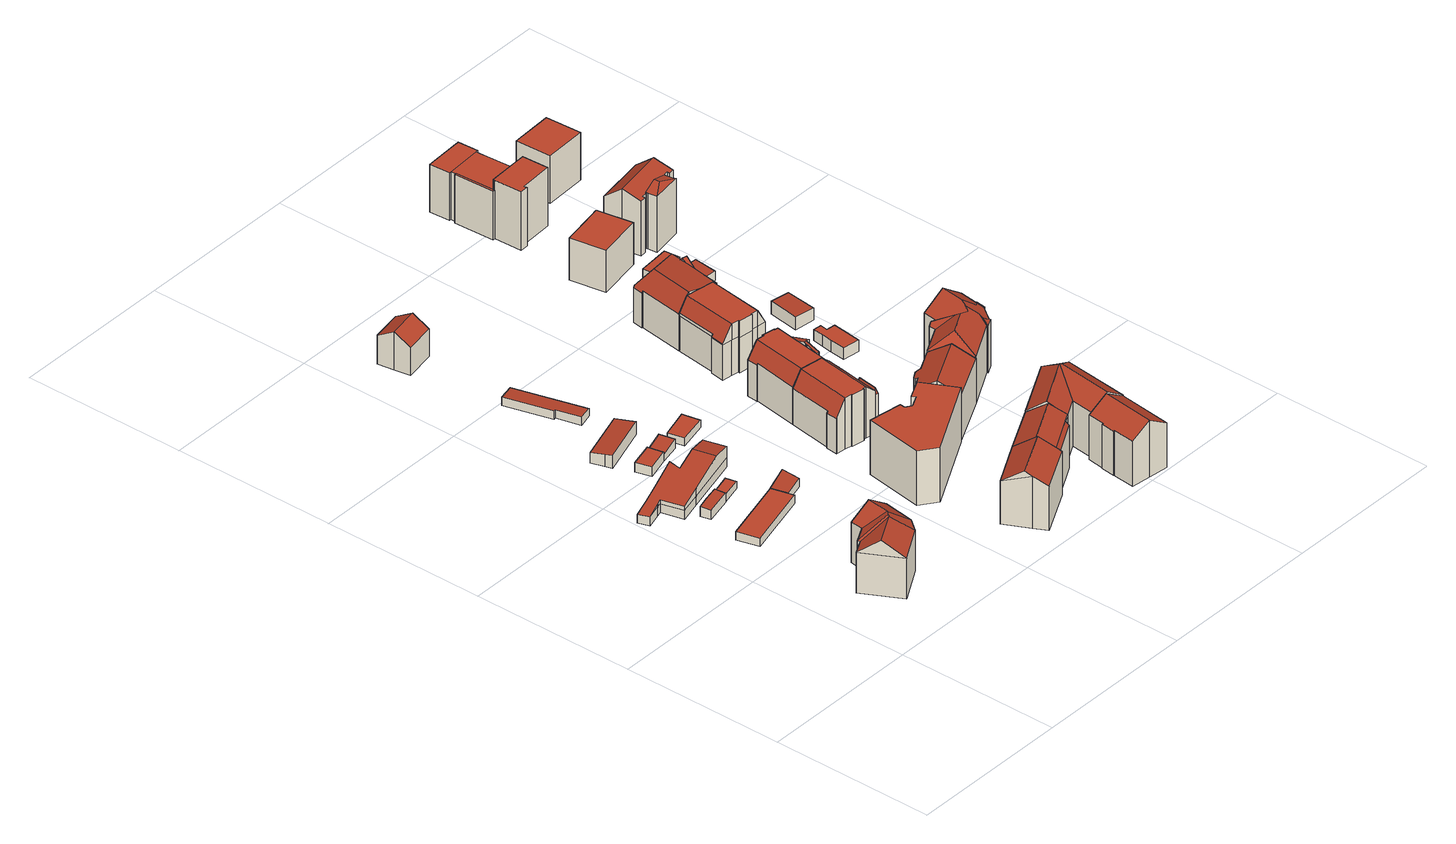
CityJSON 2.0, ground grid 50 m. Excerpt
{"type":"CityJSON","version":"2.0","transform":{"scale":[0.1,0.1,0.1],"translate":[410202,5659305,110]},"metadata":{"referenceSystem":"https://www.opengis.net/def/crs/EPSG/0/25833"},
"CityObjects":{
"building1":{"type":"Building","attributes":{"Dachtyp_tdc":"tdcFreeFormRoof","Gemeindeschluessel":14612000,"Dachneigung":35.65,"QualitaetDacherkennung":27,"Geometrietyp2DReferenz":"3000","measuredHeight":17.57,"function":"31001_9998","roofType":"5000"},"geometry":[{"type":"Solid","lod":"2","boundaries":[[[[0,1,2,3]],[[1,4,5,2]],[[4,6,7,5]],[[6,8,9,7]],[[8,10,11,9]],[[10,12,13,11]],[[12,14,15,13]],[[14,16,17,15]],[[16,18,19,17]],[[18,0,3,19]],[[20,21,22,23,24,18,16]],[[20,16,14]],[[25,26,21,20,14,12]],[[25,12,10]],[[26,25,10,8]],[[22,21,26,8,6]],[[23,22,6,4]],[[27,24,23,4,1]],[[27,1,0]],[[24,27,0,18]],[[3,2,5,7,9,11,13,15,17,19]]]],"semantics":{"surfaces":[{"type":"WallSurface"},{"type":"RoofSurface"},{"type":"GroundSurface"}],"values":[[0,0,0,0,0,0,0,0,0,0,1,1,1,0,1,1,1,1,0,1,2]]}}]},
"building2":{"type":"Building","attributes":{"Dachtyp_tdc":"tdcPolyFlatRoof","Gemeindeschluessel":14612000,"Dachneigung":5.04,"QualitaetDacherkennung":77,"Geometrietyp2DReferenz":"3000","measuredHeight":3.13,"function":"31001_2000","roofType":"2100"},"geometry":[{"type":"Solid","lod":"2","boundaries":[[[[28,29,30,31]],[[29,32,33,30]],[[32,34,35,33]],[[34,36,37,35]],[[36,28,31,37]],[[36,34,32,29,28]],[[31,30,33,35,37]]]],"semantics":{"surfaces":[{"type":"WallSurface"},{"type":"RoofSurface"},{"type":"GroundSurface"}],"values":[[0,0,0,0,0,1,2]]}}]},
"building3":{"type":"Building","attributes":{"Dachtyp_tdc":"tdcPolyFlatRoof","Gemeindeschluessel":14612000,"Dachneigung":0,"QualitaetDacherkennung":89,"Geometrietyp2DReferenz":"3000","measuredHeight":2.58,"function":"31001_2463","roofType":"1000"},"geometry":[{"type":"Solid","lod":"2","boundaries":[[[[38,39,40,41]],[[39,42,43,40]],[[42,44,45,43]],[[44,46,47,45]],[[46,38,41,47]],[[46,44,42,39,38]],[[41,40,43,45,47]]]],"semantics":{"surfaces":[{"type":"WallSurface"},{"type":"RoofSurface"},{"type":"GroundSurface"}],"values":[[0,0,0,0,0,1,2]]}}]},
"building4":{"type":"Building","attributes":{"Dachtyp_tdc":"tdcFreeFormRoof","Gemeindeschluessel":14612000,"Dachneigung":10.27,"QualitaetDacherkennung":18,"Geometrietyp2DReferenz":"3000","measuredHeight":7.53,"function":"31001_9998","roofType":"5000"},"geometry":[{"type":"Solid","lod":"2","boundaries":[[[[48,49,50,51]],[[49,52,53,50]],[[52,54,55,53]],[[54,56,57,55]],[[56,58,59,57]],[[58,60,61,59]],[[60,62,63,61]],[[62,64,65,63]],[[64,66,67,65]],[[66,68,69,67]],[[68,70,71,69]],[[70,48,51,71]],[[72,73,74,75,76,77,78,79,80,64,62,81]],[[82,83,76,75]],[[49,83,82,52]],[[52,82,75,74,54]],[[48,77,76,83,49]],[[58,72,81,60]],[[60,81,62]],[[64,80,66]],[[66,80,79,68]],[[68,79,78,70]],[[70,78,77,48]],[[54,74,73,56]],[[56,73,72,58]],[[51,50,53,55,57,59,61,63,65,67,69,71]]]],"semantics":{"surfaces":[{"type":"WallSurface"},{"type":"RoofSurface"},{"type":"GroundSurface"}],"values":[[0,0,0,0,0,0,0,0,0,0,0,0,1,1,0,0,0,0,0,0,0,0,0,0,0,2]]}}]},
"building5":{"type":"Building","attributes":{"Gemeindeschluessel":14612000,"Dachneigung":90,"Dachorientierung":0,"MittlereTraufHoehe":112.96,"QualitaetDacherkennung":91,"ObjektHoehe":2.3,"BodenHoehe":110.67,"Geometrietyp2DReferenz":"3000","AbsoluteHoehe":112.96,"Dachflaeche":20.39,"measuredHeight":2.3,"function":"31001_9998","roofType":"1000","storeysAboveGround":1},"geometry":[{"type":"MultiSurface","lod":"2","boundaries":[[[84,85,86,87]],[[85,88,89,86]],[[88,90,91,89]],[[90,84,87,91]],[[90,88,85,84]],[[87,86,89,91]]],"semantics":{"surfaces":[{"type":"WallSurface"},{"type":"RoofSurface"},{"type":"GroundSurface"}],"values":[0,0,0,0,1,2]}}]},
"building6":{"type":"Building","attributes":{"Gemeindeschluessel":14612000,"Dachneigung":90,"Dachorientierung":0,"MittlereTraufHoehe":114,"QualitaetDacherkennung":100,"ObjektHoehe":3.04,"BodenHoehe":110.96,"Geometrietyp2DReferenz":"3000","AbsoluteHoehe":114,"Dachflaeche":34.78,"measuredHeight":3.04,"function":"31001_9998","roofType":"1000","storeysAboveGround":1},"geometry":[{"type":"MultiSurface","lod":"2","boundaries":[[[92,93,94,95]],[[93,96,97,94]],[[96,98,99,97]],[[98,92,95,99]],[[98,96,93,92]],[[95,94,97,99]]],"semantics":{"surfaces":[{"type":"WallSurface"},{"type":"RoofSurface"},{"type":"GroundSurface"}],"values":[0,0,0,0,1,2]}}]},
"building7":{"type":"Building","attributes":{"Dachtyp_tdc":"tdcPolyFlatRoof","Gemeindeschluessel":14612000,"Dachneigung":7.47,"QualitaetDacherkennung":89,"Geometrietyp2DReferenz":"3000","measuredHeight":4.13,"function":"31001_2000","roofType":"2100"},"geometry":[{"type":"Solid","lod":"2","boundaries":[[[[100,101,102,103]],[[101,104,105,102]],[[104,106,107,105]],[[106,108,109,107]],[[108,100,103,109]],[[108,106,104,101,100]],[[103,102,105,107,109]]]],"semantics":{"surfaces":[{"type":"WallSurface"},{"type":"RoofSurface"},{"type":"GroundSurface"}],"values":[[0,0,0,0,0,1,2]]}}]},
"building8":{"type":"Building","attributes":{"Dachtyp_tdc":"tdcPolyFlatRoof","Gemeindeschluessel":14612000,"Dachneigung":3.03,"QualitaetDacherkennung":77,"Geometrietyp2DReferenz":"3000","measuredHeight":2.8,"function":"31001_2463","roofType":"2100"},"geometry":[{"type":"Solid","lod":"2","boundaries":[[[[110,111,112,113]],[[114,115,116,117]],[[115,110,113,116]],[[115,114,111,110]],[[113,112,117,116]],[[111,114,117,112]]]],"semantics":{"surfaces":[{"type":"WallSurface"},{"type":"RoofSurface"},{"type":"GroundSurface"}],"values":[[0,0,0,1,2,0]]}}]},
"building9":{"type":"Building","attributes":{"Gemeindeschluessel":14612000,"Dachneigung":80.79,"Dachorientierung":0,"MittlereTraufHoehe":113.42,"QualitaetDacherkennung":69,"ObjektHoehe":3,"BodenHoehe":110.95,"Geometrietyp2DReferenz":"3000","AbsoluteHoehe":113.95,"Dachflaeche":31.43,"measuredHeight":3,"function":"31001_9998","roofType":"2100","storeysAboveGround":1},"geometry":[{"type":"MultiSurface","lod":"2","boundaries":[[[118,119,120,95]],[[119,121,122,120]],[[121,123,94,122]],[[123,118,95,94]],[[123,121,119,118]],[[95,120,122,94]]],"semantics":{"surfaces":[{"type":"WallSurface"},{"type":"RoofSurface"},{"type":"GroundSurface"}],"values":[0,0,0,0,1,2]}}]},
"building10":{"type":"Building","attributes":{"Dachtyp_tdc":"tdcPolyFlatRoof","Gemeindeschluessel":14612000,"Dachneigung":4.62,"QualitaetDacherkennung":93,"Geometrietyp2DReferenz":"3000","measuredHeight":2.64,"function":"31001_9998","roofType":"2100"},"geometry":[{"type":"Solid","lod":"2","boundaries":[[[[124,125,126,127]],[[125,128,129,126]],[[128,130,131,129]],[[130,132,133,131]],[[132,134,135,133]],[[134,124,127,135]],[[134,132,130,128,125,124]],[[127,126,129,131,133,135]]]],"semantics":{"surfaces":[{"type":"WallSurface"},{"type":"RoofSurface"},{"type":"GroundSurface"}],"values":[[0,0,0,0,0,0,1,2]]}}]},
"building11":{"type":"Building","attributes":{"Dachtyp_tdc":"tdcPolyFlatRoof","Gemeindeschluessel":14612000,"Dachneigung":0,"QualitaetDacherkennung":87,"Geometrietyp2DReferenz":"3000","measuredHeight":2.4,"function":"31001_9998","roofType":"1000"},"geometry":[{"type":"Solid","lod":"2","boundaries":[[[[136,137,138,139]],[[137,140,141,138]],[[140,142,143,141]],[[142,136,139,143]],[[142,140,137,136]],[[139,138,141,143]]]],"semantics":{"surfaces":[{"type":"WallSurface"},{"type":"RoofSurface"},{"type":"GroundSurface"}],"values":[[0,0,0,0,1,2]]}}]},
"building12":{"type":"Building","attributes":{"Dachtyp_tdc":"tdcGableRoof","Gemeindeschluessel":14612000,"Dachneigung":33.44,"QualitaetDacherkennung":59,"Geometrietyp2DReferenz":"3000","measuredHeight":11.85,"function":"31001_9998","roofType":"3100"},"geometry":[{"type":"Solid","lod":"2","boundaries":[[[[144,145,146,147]],[[145,148,149,146]],[[148,150,151,149]],[[150,152,153,151]],[[152,154,155,153]],[[154,156,157,155]],[[156,158,159,157]],[[158,144,147,159]],[[154,152,150,148]],[[148,145,144,158,156,154]],[[147,146,149,151,153,155,157,159]]]],"semantics":{"surfaces":[{"type":"WallSurface"},{"type":"RoofSurface"},{"type":"GroundSurface"}],"values":[[0,0,0,0,0,0,0,0,1,1,2]]}}]},
"building13":{"type":"Building","attributes":{"Dachtyp_tdc":"tdcFreeFormRoof","Gemeindeschluessel":14612000,"Dachneigung":31.48,"QualitaetDacherkennung":70,"Geometrietyp2DReferenz":"3000","measuredHeight":17.75,"function":"31001_9998","roofType":"5000"},"geometry":[{"type":"Solid","lod":"2","boundaries":[[[[160,161,162,163]],[[161,164,165,162]],[[164,166,167,165]],[[166,168,169,167]],[[168,170,171,169]],[[170,160,163,171]],[[172,173,166,164]],[[170,168,173,172,161,160]],[[168,166,173]],[[164,161,172]],[[163,162,165,167,169,171]]]],"semantics":{"surfaces":[{"type":"WallSurface"},{"type":"RoofSurface"},{"type":"GroundSurface"}],"values":[[0,0,0,0,0,0,1,1,0,0,2]]}}]},
"building14":{"type":"Building","attributes":{"Dachtyp_tdc":"tdcPolyFlatRoof","Gemeindeschluessel":14612000,"Dachneigung":0,"QualitaetDacherkennung":43,"Geometrietyp2DReferenz":"3000","measuredHeight":17.15,"function":"31001_9998","roofType":"1000"},"geometry":[{"type":"Solid","lod":"2","boundaries":[[[[174,175,176,177]],[[175,178,179,176]],[[178,180,181,179]],[[180,182,183,181]],[[182,184,185,183]],[[184,186,187,185]],[[186,188,189,187]],[[188,190,191,189]],[[190,192,193,191]],[[192,174,177,193]],[[192,190,188,186,184,182,180,178,175,174]],[[177,176,179,181,183,185,187,189,191,193]]]],"semantics":{"surfaces":[{"type":"WallSurface"},{"type":"RoofSurface"},{"type":"GroundSurface"}],"values":[[0,0,0,0,0,0,0,0,0,0,1,2]]}}]},
"building15":{"type":"Building","attributes":{"Gemeindeschluessel":14612000,"Geometrietyp2DReferenz":"3000","function":"31001_9998","roofType":"9999"},"children":["building15-1","building15-2"]},
"building15-1":{"type":"BuildingPart","attributes":{"Dachtyp_tdc":"tdcCutGableRoof","Dachneigung":0.167,"QualitaetDacherkennung":57,"Geometrietyp2DReferenz":"3000","measuredHeight":16.23,"roofType":"9999"},"parents":["building15"],"geometry":[{"type":"MultiSurface","lod":"2","boundaries":[[[194,195,196,197]],[[195,198,199,196]],[[198,200,201,199]],[[200,202,203,201]],[[202,204,205,203]],[[204,206,207,205]],[[206,208,209,207]],[[208,210,211,209]],[[210,212,213,211]],[[212,214,215,213]],[[214,216,217,215]],[[216,218,219,217]],[[218,220,221,219]],[[220,222,223,221]],[[222,224,225,223]],[[224,226,227,225]],[[226,228,229,230,227]],[[231,232,233,234,235]],[[232,236,237,233]],[[236,238,239,237]],[[238,194,197,239]],[[210,208,206,204,202,200,198]],[[232,231,228,226,224,222,220,218,216,214,212]],[[198,195,194,238,236,232,212,210]],[[197,196,199,201,203,205,207,209,211,213,215,217,219,221,223,225,227,230,234,233,237,239]]],"semantics":{"surfaces":[{"type":"WallSurface"},{"type":"RoofSurface"},{"type":"GroundSurface"}],"values":[0,0,0,0,0,0,0,0,0,0,0,0,0,0,0,0,0,0,0,0,0,1,1,1,2]}}]},
"building15-2":{"type":"BuildingPart","attributes":{"Dachtyp_tdc":"tdcFreeFormRoof","Dachneigung":74.64,"QualitaetDacherkennung":51,"Geometrietyp2DReferenz":"3000","measuredHeight":13.9,"roofType":"5000"},"parents":["building15"],"geometry":[{"type":"MultiSurface","lod":"2","boundaries":[[[240,241,242,227]],[[241,243,244,242]],[[227,242,244,245,234,230]],[[243,246,245,244]],[[246,235,234,245]],[[229,240,227,230]],[[246,243,247]],[[243,241,248,247]],[[241,240,248]],[[240,229,235,246,247,248]]],"semantics":{"surfaces":[{"type":"WallSurface"},{"type":"GroundSurface"},{"type":"RoofSurface"}],"values":[0,0,1,0,0,0,2,2,2,2]}}]},
"building16":{"type":"Building","attributes":{"Gemeindeschluessel":14612000,"Geometrietyp2DReferenz":"3000","function":"31001_9998","roofType":"9999"},"children":["building16-1","building16-2"]},
"building16-1":{"type":"BuildingPart","attributes":{"Dachtyp_tdc":"tdcGableRoof","Dachneigung":31.27,"QualitaetDacherkennung":70,"Geometrietyp2DReferenz":"3000","measuredHeight":17.55,"roofType":"3100"},"parents":["building16"],"geometry":[{"type":"MultiSurface","lod":"2","boundaries":[[[249,250,251,252]],[[250,253,254,251]],[[255,256,167,257]],[[256,249,252,167]],[[258,256,259,260]],[[261,262,263,264,260,259]],[[250,264,263,253]],[[249,258,260,264,250]],[[255,261,259,256]],[[256,258,249]],[[252,251,254,257,167]]],"semantics":{"surfaces":[{"type":"WallSurface"},{"type":"RoofSurface"},{"type":"GroundSurface"}],"values":[0,0,0,0,1,1,0,0,0,0,2]}}]},
"building16-2":{"type":"BuildingPart","attributes":{"Dachtyp_tdc":"tdcPolyFlatRoof","Dachneigung":50.44,"QualitaetDacherkennung":17,"Geometrietyp2DReferenz":"3000","measuredHeight":14.62,"roofType":"2100"},"parents":["building16"],"geometry":[{"type":"MultiSurface","lod":"2","boundaries":[[[265,266,261,255,257,169]],[[263,267,268,254,253]],[[267,265,169,268]],[[267,263,262,266,265]],[[169,257,254,268]]],"semantics":{"surfaces":[{"type":"WallSurface"},{"type":"RoofSurface"},{"type":"GroundSurface"}],"values":[0,0,0,1,2]}}]},
"building17":{"type":"Building","attributes":{"Gemeindeschluessel":14612000,"Geometrietyp2DReferenz":"3000","function":"31001_9998","roofType":"9999"},"children":["building17-1","building17-2"]},
"building17-1":{"type":"BuildingPart","attributes":{"Dachtyp_tdc":"tdcFreeFormRoof","Dachneigung":22.2,"QualitaetDacherkennung":22,"Geometrietyp2DReferenz":"3000","measuredHeight":14.7,"roofType":"5000"},"parents":["building17"],"geometry":[{"type":"MultiSurface","lod":"2","boundaries":[[[269,270,271,272]],[[270,273,274,271]],[[273,275,276,274]],[[275,277,278,276]],[[277,279,280,278]],[[279,281,282,280]],[[281,283,284,285,282]],[[277,275,273,270,269,286,287]],[[287,283,281,279,277]],[[285,288,272,271,274,276,278,280,282]]],"semantics":{"surfaces":[{"type":"WallSurface"},{"type":"RoofSurface"},{"type":"GroundSurface"}],"values":[0,0,0,0,0,0,0,1,1,2]}}]},
"building17-2":{"type":"BuildingPart","attributes":{"Dachtyp_tdc":"tdcCutGableRoof","Dachneigung":0.196,"QualitaetDacherkennung":63,"Geometrietyp2DReferenz":"3000","measuredHeight":16.31,"roofType":"9999"},"parents":["building17"],"geometry":[{"type":"MultiSurface","lod":"2","boundaries":[[[289,290,291,292]],[[290,293,294,291]],[[293,295,269,272,294]],[[284,296,297,285]],[[296,298,299,297]],[[298,300,301,299]],[[300,302,215,301]],[[302,303,304,215]],[[303,305,306,304]],[[305,307,209,306]],[[307,308,309,209]],[[308,310,311,309]],[[310,312,313,311]],[[312,314,315,313]],[[314,316,317,315]],[[316,318,319,317]],[[318,289,292,319]],[[303,302,300,298,296,284,320,286,295,293]],[[314,312,310,308,307,305]],[[293,290,289,318,316,314,305,303]],[[292,291,294,272,288,285,297,299,301,215,304,306,209,309,311,313,315,317,319]]],"semantics":{"surfaces":[{"type":"WallSurface"},{"type":"RoofSurface"},{"type":"GroundSurface"}],"values":[0,0,0,0,0,0,0,0,0,0,0,0,0,0,0,0,0,1,1,1,2]}}]},
"building18":{"type":"Building","attributes":{"Dachtyp_tdc":"tdcGableRoof","Gemeindeschluessel":14612000,"Dachneigung":29.31,"QualitaetDacherkennung":73,"Geometrietyp2DReferenz":"3000","measuredHeight":17.94,"function":"31001_9998","roofType":"3100"},"geometry":[{"type":"Solid","lod":"2","boundaries":[[[[321,322,323,324]],[[322,325,326,323]],[[325,327,328,326]],[[327,329,330,328]],[[329,331,332,330]],[[331,333,334,332]],[[333,335,336,334]],[[335,337,338,336]],[[337,339,340,338]],[[339,341,342,340]],[[341,343,344,342]],[[343,345,346,344]],[[345,321,324,346]],[[341,339,337,335]],[[335,333,331,329,327,325,322,321,345,343,341]],[[324,323,326,328,330,332,334,336,338,340,342,344,346]]]],"semantics":{"surfaces":[{"type":"WallSurface"},{"type":"RoofSurface"},{"type":"GroundSurface"}],"values":[[0,0,0,0,0,0,0,0,0,0,0,0,0,1,1,2]]}}]},
"building19":{"type":"Building","attributes":{"Dachtyp_tdc":"tdcGableRoof","Gemeindeschluessel":14612000,"Dachneigung":31.68,"QualitaetDacherkennung":77,"Geometrietyp2DReferenz":"3000","measuredHeight":17.79,"function":"31001_9998","roofType":"3100"},"geometry":[{"type":"Solid","lod":"2","boundaries":[[[[347,348,349,350]],[[348,351,352,349]],[[351,353,354,352]],[[353,355,356,354]],[[355,357,358,356]],[[357,359,360,358]],[[359,361,362,360]],[[361,363,364,362]],[[363,365,366,364]],[[365,367,368,366]],[[367,369,370,368]],[[369,347,350,370]],[[365,363,361,359,357,355,353,351,348]],[[348,347,369,367,365]],[[350,349,352,354,356,358,360,362,364,366,368,370]]]],"semantics":{"surfaces":[{"type":"WallSurface"},{"type":"RoofSurface"},{"type":"GroundSurface"}],"values":[[0,0,0,0,0,0,0,0,0,0,0,0,1,1,2]]}}]},
"building20":{"type":"Building","attributes":{"Dachtyp_tdc":"tdcFreeFormRoof","Gemeindeschluessel":14612000,"Dachneigung":0.045,"QualitaetDacherkennung":60,"Geometrietyp2DReferenz":"3000","measuredHeight":16.31,"function":"31001_9998","roofType":"5000"},"geometry":[{"type":"Solid","lod":"2","boundaries":[[[[371,372,373,374]],[[372,375,376,373]],[[375,377,378,376]],[[377,379,380,378]],[[379,381,382,380]],[[383,384,385,386]],[[384,387,388,385]],[[387,389,390,388]],[[371,391,372]],[[377,375,392]],[[379,377,392,393]],[[381,379,393,394]],[[395,381,394,396]],[[397,395,396,398]],[[399,400,401,402]],[[400,397,398,401]],[[403,399,402,404]],[[405,403,404,406]],[[383,405,406,407]],[[389,387,408,409]],[[384,383,407,410]],[[387,384,410,408]],[[411,389,409,412]],[[413,411,412,414]],[[371,413,414,391]],[[374,373,376,378,380,382,415,416,417,418,419,420,386,385,388,390,421,422]],[[381,395,415,382]],[[395,397,416,415]],[[397,400,417,416]],[[400,399,418,417]],[[399,403,419,418]],[[403,405,420,419]],[[405,383,386,420]],[[389,411,421,390]],[[411,413,422,421]],[[413,371,374,422]],[[375,372,391,414,412,409,408,392]],[[401,410,407,406,404,402]],[[398,396,394,393,392,408,410,401]]]],"semantics":{"surfaces":[{"type":"WallSurface"},{"type":"GroundSurface"},{"type":"RoofSurface"}],"values":[[0,0,0,0,0,0,0,0,0,0,0,0,0,0,0,0,0,0,0,0,0,0,0,0,0,1,0,0,0,0,0,0,0,0,0,0,2,2,2]]}}]},
"building21":{"type":"Building","attributes":{"Dachtyp_tdc":"tdcFreeFormRoof","Gemeindeschluessel":14612000,"Dachneigung":34.24,"QualitaetDacherkennung":23,"Geometrietyp2DReferenz":"3000","measuredHeight":18.03,"function":"31001_9998","roofType":"5000"},"geometry":[{"type":"Solid","lod":"2","boundaries":[[[[423,424,251,425]],[[424,426,252,251]],[[426,427,428,252]],[[427,429,430,428]],[[429,431,368,430]],[[431,432,364,368]],[[432,423,425,364]],[[433,432,431]],[[434,433,431,429]],[[435,436,434,429,427]],[[437,435,427,426]],[[437,426,424]],[[436,435,437,424,423]],[[433,434,436,423,432]],[[425,251,252,428,430,368,364]]]],"semantics":{"surfaces":[{"type":"WallSurface"},{"type":"RoofSurface"},{"type":"GroundSurface"}],"values":[[0,0,0,0,0,0,0,0,1,1,1,0,1,1,2]]}}]},
"building22":{"type":"Building","attributes":{"Gemeindeschluessel":14612000,"Geometrietyp2DReferenz":"3000","function":"31001_9998","roofType":"9999"},"children":["building22-1","building22-2"]},
"building22-1":{"type":"BuildingPart","attributes":{"Dachtyp_tdc":"tdcFreeFormRoof","Dachneigung":50.43,"QualitaetDacherkennung":13,"Geometrietyp2DReferenz":"3000","measuredHeight":16.11,"roofType":"5000"},"parents":["building22"],"geometry":[{"type":"MultiSurface","lod":"2","boundaries":[[[438,439,440,441]],[[442,443,444,445]],[[443,446,447,444]],[[446,448,449,447]],[[448,450,451,449]],[[450,438,441,451]],[[446,443,442,452,453]],[[453,454,439,438,450,448,446]],[[441,440,455,445,444,447,449,451]]],"semantics":{"surfaces":[{"type":"WallSurface"},{"type":"RoofSurface"},{"type":"GroundSurface"}],"values":[0,0,0,0,0,0,1,1,2]}}]},
"building22-2":{"type":"BuildingPart","attributes":{"Dachtyp_tdc":"tdcHipAndGableRoof","Dachneigung":11.42,"QualitaetDacherkennung":31,"Geometrietyp2DReferenz":"3000","measuredHeight":17.09,"roofType":"5000"},"parents":["building22"],"geometry":[{"type":"MultiSurface","lod":"2","boundaries":[[[456,457,386,458]],[[457,459,460,386]],[[459,461,462,460]],[[461,463,464,462]],[[463,465,466,464]],[[465,467,468,466]],[[467,469,470,468]],[[469,471,472,470]],[[471,473,474,472]],[[473,475,445,474]],[[475,442,445]],[[476,477,390,440,439]],[[477,456,458,390]],[[475,473,471,469,467,465,478]],[[465,463,461,459,457,456,478]],[[456,477,476,454,479,452,475,478]],[[458,386,460,462,464,466,468,470,472,474,445,455,440,390]]],"semantics":{"surfaces":[{"type":"WallSurface"},{"type":"RoofSurface"},{"type":"GroundSurface"}],"values":[0,0,0,0,0,0,0,0,0,0,0,0,0,1,1,1,2]}}]},
"building23":{"type":"Building","attributes":{"Dachtyp_tdc":"tdcPolyFlatRoof","Gemeindeschluessel":14612000,"Dachneigung":0,"QualitaetDacherkennung":85,"Geometrietyp2DReferenz":"3000","measuredHeight":3.55,"function":"31001_9998","roofType":"1000"},"geometry":[{"type":"Solid","lod":"2","boundaries":[[[[480,481,482,483]],[[481,484,485,482]],[[484,486,487,485]],[[486,488,489,487]],[[488,490,491,489]],[[490,492,493,491]],[[492,494,495,493]],[[494,480,483,495]],[[494,492,490,488,486,484,481,480]],[[483,482,485,487,489,491,493,495]]]],"semantics":{"surfaces":[{"type":"WallSurface"},{"type":"RoofSurface"},{"type":"GroundSurface"}],"values":[[0,0,0,0,0,0,0,0,1,2]]}}]},
"building24":{"type":"Building","attributes":{"Dachtyp_tdc":"tdcFreeFormRoof","Gemeindeschluessel":14612000,"Dachneigung":37.12,"QualitaetDacherkennung":23,"Geometrietyp2DReferenz":"3000","measuredHeight":19.52,"function":"31001_9998","roofType":"5000"},"geometry":[{"type":"Solid","lod":"2","boundaries":[[[[496,497,498,499]],[[497,500,501,498]],[[500,502,503,501]],[[502,504,505,503]],[[504,506,507,505]],[[506,508,509,507]],[[508,510,338,509]],[[510,511,334,338]],[[511,512,513,334]],[[512,514,515,513]],[[514,516,517,515]],[[516,518,519,517]],[[518,520,521,519]],[[520,522,523,521]],[[522,524,525,523]],[[524,496,499,525]],[[526,527,528,524,522]],[[526,522,520]],[[529,530,527,526,520,518]],[[531,532,533,529,518,516]],[[531,516,514]],[[532,531,514,512]],[[534,533,532,512,511]],[[534,511,510]],[[535,530,529,533,534,510,508]],[[536,535,508,506]],[[537,536,506,504]],[[537,504,502]],[[538,539,528,527,530,535,536,537,502,500]],[[538,500,497]],[[539,538,497,496]],[[528,539,496,524]],[[499,498,501,503,505,507,509,338,334,513,515,517,519,521,523,525]]]],"semantics":{"surfaces":[{"type":"WallSurface"},{"type":"RoofSurface"},{"type":"GroundSurface"}],"values":[[0,0,0,0,0,0,0,0,0,0,0,0,0,0,0,0,1,0,1,1,0,1,1,1,1,1,1,1,1,1,1,1,2]]}}]},
"building25":{"type":"Building","attributes":{"Dachtyp_tdc":"tdcPolyFlatRoof","Gemeindeschluessel":14612000,"Dachneigung":0,"QualitaetDacherkennung":59,"Geometrietyp2DReferenz":"3000","measuredHeight":13.29,"function":"31001_9998","roofType":"1000"},"geometry":[{"type":"Solid","lod":"2","boundaries":[[[[540,541,542,543]],[[541,544,545,542]],[[544,546,547,545]],[[546,548,549,547]],[[548,550,551,549]],[[550,540,543,551]],[[550,548,546,544,541,540]],[[543,542,545,547,549,551]]]],"semantics":{"surfaces":[{"type":"WallSurface"},{"type":"RoofSurface"},{"type":"GroundSurface"}],"values":[[0,0,0,0,0,0,1,2]]}}]},
"building26":{"type":"Building","attributes":{"Dachtyp_tdc":"tdcPolyFlatRoof","Gemeindeschluessel":14612000,"Dachneigung":2.86,"QualitaetDacherkennung":79,"Geometrietyp2DReferenz":"3000","measuredHeight":4.07,"function":"31001_9998","roofType":"2100"},"geometry":[{"type":"Solid","lod":"2","boundaries":[[[[552,553,554,555]],[[553,556,557,554]],[[556,558,559,557]],[[558,552,555,559]],[[558,556,553,552]],[[555,554,557,559]]]],"semantics":{"surfaces":[{"type":"WallSurface"},{"type":"RoofSurface"},{"type":"GroundSurface"}],"values":[[0,0,0,0,1,2]]}}]},
"building27":{"type":"Building","attributes":{"Dachtyp_tdc":"tdcPolyFlatRoof","Gemeindeschluessel":14612000,"Dachneigung":0,"QualitaetDacherkennung":67,"Geometrietyp2DReferenz":"3000","measuredHeight":5.53,"function":"31001_9998","roofType":"1000"},"geometry":[{"type":"Solid","lod":"2","boundaries":[[[[560,561,562,563]],[[561,564,565,562]],[[564,566,567,565]],[[566,568,569,567]],[[568,560,563,569]],[[568,566,564,561,560]],[[563,562,565,567,569]]]],"semantics":{"surfaces":[{"type":"WallSurface"},{"type":"RoofSurface"},{"type":"GroundSurface"}],"values":[[0,0,0,0,0,1,2]]}}]},
"building28":{"type":"Building","attributes":{"Dachtyp_tdc":"tdcPolyFlatRoof","Gemeindeschluessel":14612000,"Dachneigung":3.34,"QualitaetDacherkennung":64,"Geometrietyp2DReferenz":"3000","measuredHeight":2.93,"function":"31001_9998","roofType":"2100"},"geometry":[{"type":"Solid","lod":"2","boundaries":[[[[570,571,572,573]],[[571,574,575,572]],[[574,576,577,575]],[[576,570,573,577]],[[576,574,571,570]],[[573,572,575,577]]]],"semantics":{"surfaces":[{"type":"WallSurface"},{"type":"RoofSurface"},{"type":"GroundSurface"}],"values":[[0,0,0,0,1,2]]}}]},
"building29":{"type":"Building","attributes":{"Dachtyp_tdc":"tdcPolyFlatRoof","Gemeindeschluessel":14612000,"Dachneigung":0,"QualitaetDacherkennung":78,"Geometrietyp2DReferenz":"3000","measuredHeight":18.44,"function":"31001_9998","roofType":"1000"},"geometry":[{"type":"Solid","lod":"2","boundaries":[[[[578,579,580,581]],[[579,582,583,580]],[[584,585,586,587]],[[585,588,589,586]],[[588,590,591,589]],[[582,584,587,583]],[[590,592,593,591]],[[592,594,595,593]],[[594,578,581,595]],[[594,592,590,588,585,584,582,579,578]],[[581,580,583,587,586,589,591,593,595]]]],"semantics":{"surfaces":[{"type":"WallSurface"},{"type":"RoofSurface"},{"type":"GroundSurface"}],"values":[[0,0,0,0,0,0,0,0,0,1,2]]}}]},
"building30":{"type":"Building","attributes":{"Gemeindeschluessel":14612000,"Geometrietyp2DReferenz":"3000","function":"31001_9998","roofType":"9999"},"children":["building30-1","building30-2","building30-3","building30-4"]},
"building30-1":{"type":"BuildingPart","attributes":{"Dachtyp_tdc":"tdcPolyFlatRoof","Dachneigung":0,"QualitaetDacherkennung":86,"Geometrietyp2DReferenz":"3000","measuredHeight":15.03,"roofType":"1000"},"parents":["building30"],"geometry":[{"type":"MultiSurface","lod":"2","boundaries":[[[596,597,598,599]],[[600,601,602,603,604]],[[605,606,607,608,609]],[[606,610,611,607]],[[610,606,605,601,600,597,596]],[[599,598,604,603,608,607,611]]],"semantics":{"surfaces":[{"type":"WallSurface"},{"type":"RoofSurface"},{"type":"GroundSurface"}],"values":[0,0,0,0,1,2]}}]},
"building30-2":{"type":"BuildingPart","attributes":{"Dachtyp_tdc":"tdcPolyFlatRoof","Dachneigung":0,"QualitaetDacherkennung":87,"Geometrietyp2DReferenz":"3000","measuredHeight":15.22,"roofType":"1000"},"parents":["building30"],"geometry":[{"type":"MultiSurface","lod":"2","boundaries":[[[612,613,614,615]],[[613,616,596,599,614]],[[617,611,610]],[[617,618,619,611]],[[618,612,615,619]],[[618,617,616,613,612]],[[615,614,599,611,619]]],"semantics":{"surfaces":[{"type":"WallSurface"},{"type":"RoofSurface"},{"type":"GroundSurface"}],"values":[0,0,0,0,0,1,2]}}]},
"building30-3":{"type":"BuildingPart","attributes":{"Dachtyp_tdc":"tdcPolyFlatRoof","Dachneigung":0,"QualitaetDacherkennung":75,"Geometrietyp2DReferenz":"3000","measuredHeight":15.04,"roofType":"1000"},"parents":["building30"],"geometry":[{"type":"MultiSurface","lod":"2","boundaries":[[[620,600,604,621]],[[597,622,623,598]],[[622,624,625,623]],[[624,626,627,625]],[[626,628,629,627]],[[628,620,621,629]],[[628,626,624,622,597,600,620]],[[621,604,598,623,625,627,629]]],"semantics":{"surfaces":[{"type":"WallSurface"},{"type":"RoofSurface"},{"type":"GroundSurface"}],"values":[0,0,0,0,0,0,1,2]}}]},
"building30-4":{"type":"BuildingPart","attributes":{"Dachtyp_tdc":"tdcPolyFlatRoof","Dachneigung":0,"QualitaetDacherkennung":14,"Geometrietyp2DReferenz":"3000","measuredHeight":7.83,"roofType":"1000"},"parents":["building30"],"geometry":[{"type":"MultiSurface","lod":"2","boundaries":[[[630,631,632,633]],[[631,609,608,632]],[[602,630,633,603]],[[602,609,631,630]],[[633,632,608,603]]],"semantics":{"surfaces":[{"type":"WallSurface"},{"type":"RoofSurface"},{"type":"GroundSurface"}],"values":[0,0,0,1,2]}}]},
"building31":{"type":"Building","attributes":{"Gemeindeschluessel":14612000,"Geometrietyp2DReferenz":"3000","function":"31001_9998","roofType":"9999"},"children":["building31-1","building31-2"]},
"building31-1":{"type":"BuildingPart","attributes":{"Dachtyp_tdc":"tdcHipAndGableRoof","Dachneigung":17.97,"QualitaetDacherkennung":75,"Geometrietyp2DReferenz":"3000","measuredHeight":18.99,"roofType":"5000"},"parents":["building31"],"geometry":[{"type":"MultiSurface","lod":"2","boundaries":[[[634,635,636,637,638]],[[639,640,641,642]],[[640,643,644,641]],[[643,645,646,644]],[[645,647,648,646]],[[647,649,650,648]],[[649,634,638,650]],[[647,645,651]],[[645,643,640,639,652,653,651]],[[653,635,634,649,647,651]],[[637,654,642,641,644,646,648,650,638]]],"semantics":{"surfaces":[{"type":"WallSurface"},{"type":"RoofSurface"},{"type":"GroundSurface"}],"values":[0,0,0,0,0,0,0,1,1,1,2]}}]},
"building31-2":{"type":"BuildingPart","attributes":{"Dachtyp_tdc":"tdcGableRoof","Dachneigung":38.19,"QualitaetDacherkennung":61,"Geometrietyp2DReferenz":"3000","measuredHeight":18.96,"roofType":"3100"},"parents":["building31"],"geometry":[{"type":"MultiSurface","lod":"2","boundaries":[[[655,656,642,657]],[[656,639,642]],[[636,658,638,637]],[[658,659,660,638]],[[659,661,662,660]],[[661,663,664,662]],[[663,665,666,664]],[[665,667,668,666]],[[667,669,670,668]],[[669,671,672,670]],[[671,673,674,672]],[[673,675,676,674]],[[675,655,657,676]],[[671,669,667,665]],[[665,663,661,659,658,636,677,652,656,655,675,673,671]],[[657,642,654,637,638,660,662,664,666,668,670,672,674,676]]],"semantics":{"surfaces":[{"type":"WallSurface"},{"type":"RoofSurface"},{"type":"GroundSurface"}],"values":[0,0,0,0,0,0,0,0,0,0,0,0,0,1,1,2]}}]},
"building32":{"type":"Building","attributes":{"Dachtyp_tdc":"tdcPolyFlatRoof","Gemeindeschluessel":14612000,"Dachneigung":0,"QualitaetDacherkennung":63,"Geometrietyp2DReferenz":"3000","measuredHeight":15.04,"function":"31001_9998","roofType":"1000"},"geometry":[{"type":"Solid","lod":"2","boundaries":[[[[678,679,680,681]],[[679,682,683,680]],[[682,684,685,683]],[[684,678,681,685]],[[684,682,679,678]],[[681,680,683,685]]]],"semantics":{"surfaces":[{"type":"WallSurface"},{"type":"RoofSurface"},{"type":"GroundSurface"}],"values":[[0,0,0,0,1,2]]}}]}
},
"vertices":[
[195,147,135],[132,264,135],[132,264,7],[195,147,7],[177,288,135],[177,288,7],[173,294,135],[173,294,7],[222,320,135],[222,320,7],[228,360,135],[228,360,7],[346,343,135],[346,343,7],[333,250,135],[333,250,7],[332,248,135],[332,248,7],[303,210,135],[303,210,7],[326,252,140],[273,275,181],[264,267,182],[263,262,180],[259,259,181],[287,351,178],[277,281,178],[163,206,183],
[143,758,35],[135,788,38],[135,788,6],[143,758,6],[175,799,38],[175,799,6],[218,809,38],[218,809,6],[225,778,35],[225,778,6],
[134,586,31],[116,653,31],[116,653,5],[134,586,5],[319,707,31],[319,707,5],[332,657,31],[332,657,5],[336,640,31],[336,640,5],
[195,906,37],[326,939,37],[326,939,9],[195,906,9],[343,873,37],[343,873,9],[164,825,37],[164,825,9],[97,808,37],[97,808,9],[79,875,37],[79,875,9],[64,870,37],[64,870,9],[17,857,37],[17,857,9],[6,890,37],[6,890,9],[55,902,37],[55,902,9],[106,916,37],[106,916,9],[198,943,37],[198,943,9],[79,875,49],[97,808,49],[164,825,62],[284,857,84],[267,924,84],[195,906,71],[198,943,73],[106,916,56],[55,902,46],[64,870,46],[343,873,73],[326,939,73],
[280,825,30],[288,794,30],[288,794,7],[280,825,7],[225,778,30],[225,778,7],[218,809,30],[218,809,7],
[246,1057,40],[256,1011,40],[256,1011,10],[246,1057,10],[188,992,40],[188,992,10],[173,1038,40],[173,1038,10],
[142,1112,49],[129,1151,44],[129,1151,11],[142,1112,11],[284,1200,44],[284,1200,11],[301,1140,52],[301,1140,11],[148,1091,52],[148,1091,11],
[319,707,32],[396,732,37],[396,732,9],[319,707,9],[394,673,36],[332,657,32],[332,657,9],[394,673,9],
[246,1057,29],[309,1071,40],[309,1071,10],[319,1025,40],[319,1025,10],[256,1011,29],
[227,1349,34],[220,1347,35],[220,1347,8],[227,1349,8],[181,1489,35],[181,1489,8],[231,1503,31],[231,1503,8],[290,1288,31],[290,1288,8],[246,1276,34],[246,1276,8],
[431,1034,34],[344,1014,34],[344,1014,10],[431,1034,10],[333,1064,34],[333,1064,10],[420,1088,34],[420,1088,10],
[199,1868,97],[213,1870,97],[213,1870,6],[199,1868,6],[222,1821,125],[222,1821,6],[230,1773,92],[230,1773,6],[135,1756,93],[135,1756,6],[127,1804,125],[127,1804,6],[118,1853,97],[118,1853,6],[120,1854,97],[120,1854,6],
[654,55,152],[634,93,178],[634,93,14],[654,55,14],[594,169,151],[594,169,14],[730,242,150],[730,242,14],[792,134,155],[792,134,14],[795,129,151],[795,129,14],[624,112,191],[763,185,191],
[669,524,184],[703,541,184],[703,541,12],[669,524,12],[697,553,184],[697,553,12],[756,582,184],[756,582,12],[810,479,184],[810,479,12],[573,352,184],[573,352,12],[522,387,184],[522,387,12],[550,566,184],[550,566,12],[652,551,184],[652,551,12],[650,535,184],[650,535,12],
[616,681,174],[616,684,174],[616,684,12],[616,681,12],[595,687,174],[595,687,12],[566,690,126],[566,690,12],[564,690,122],[564,690,12],[568,727,121],[568,727,12],[572,726,127],[572,726,12],[591,859,127],[591,859,12],[619,856,174],[619,856,12],[691,846,174],[691,846,12],[718,843,150],[718,843,12],[715,825,150],[715,825,12],[713,808,150],[713,808,12],[712,803,150],[712,803,12],[711,796,150],[711,796,12],[715,795,146],[715,795,12],[708,743,146],[708,743,12],[707,743,146],[707,743,131],[707,743,12],[697,673,146],[666,677,174],[666,677,12],[697,673,12],[697,673,132],[656,678,174],[656,678,12],[655,675,174],[655,675,12],
[708,743,132],[718,742,132],[718,742,12],[708,671,132],[708,671,12],[698,673,12],[698,673,132],[703,677,151],[712,737,151],
[865,311,151],[919,215,151],[919,215,14],[865,311,14],[893,201,151],[893,201,14],[787,142,151],[730,242,151],[787,142,14],[865,311,153],[761,188,189],[894,259,189],[787,142,158],[886,197,160],[893,201,160],[919,215,160],
[792,134,148],[787,142,159],[898,192,148],[898,192,14],
[742,1012,128],[760,1010,128],[760,1010,12],[742,1012,12],[751,938,157],[751,938,12],[739,940,158],[739,940,12],[739,937,159],[739,937,12],[732,889,150],[732,889,12],[730,889,150],[730,889,12],[724,890,150],[724,890,146],[724,890,12],[735,967,147],[731,938,159],[731,938,12],
[709,1020,175],[708,1017,175],[708,1017,12],[709,1020,12],[718,1016,175],[718,1016,12],[742,1012,147],[723,883,146],[723,883,12],[723,878,146],[723,878,12],[720,861,145],[720,861,12],[718,843,146],[692,846,175],[692,846,12],[620,856,175],[620,856,12],[591,859,130],[612,995,131],[612,995,12],[610,995,126],[610,995,12],[614,1029,125],[614,1029,12],[645,1025,175],[645,1025,12],[669,1022,175],[669,1022,12],[669,1026,175],[669,1026,12],[731,938,146],
[797,613,159],[794,618,156],[794,618,15],[797,613,15],[800,630,152],[800,630,15],[821,642,151],[821,642,15],[833,638,157],[833,638,15],[835,635,158],[835,635,15],[901,670,158],[901,670,15],[931,613,194],[931,613,15],[960,555,157],[960,555,15],[810,479,158],[810,479,15],[781,535,194],[781,535,15],[756,582,165],[756,582,15],[752,590,159],[752,590,15],
[1059,1,155],[999,8,192],[999,8,14],[1059,1,14],[940,15,156],[940,15,14],[947,82,155],[947,82,14],[945,82,154],[945,82,14],[949,125,154],[949,125,14],[952,124,156],[952,124,14],[958,176,155],[958,176,14],[969,175,162],[969,175,14],[1019,170,192],[1019,170,14],[1080,164,154],[1080,164,14],[1060,3,155],[1060,3,14],
[773,1178,123],[784,1177,123],[784,1177,11],[773,1178,11],[773,1103,123],[773,1103,11],[745,1106,123],[745,1106,11],[723,1109,123],[723,1109,11],[723,1105,123],[723,1105,11],[654,1291,123],[680,1288,123],[680,1288,11],[654,1291,11],[768,1275,123],[768,1275,11],[782,1273,123],[782,1273,11],[773,1178,142],[745,1106,174],[723,1109,174],[723,1105,174],[680,1111,123],[680,1111,174],[680,1115,123],[680,1115,174],[627,1123,123],[657,1119,123],[657,1119,174],[627,1123,124],[633,1166,123],[633,1166,124],[637,1166,123],[637,1166,131],[654,1291,131],[768,1275,174],[782,1273,149],[680,1288,174],[775,1228,123],[775,1228,150],[780,1227,123],[780,1227,141],[680,1111,11],[680,1115,11],[657,1119,11],[627,1123,11],[633,1166,11],[637,1166,11],[775,1228,11],[780,1227,11],
[977,247,156],[919,215,156],[977,247,14],[865,311,156],[1042,406,156],[1042,406,14],[1103,365,156],[1103,365,14],[1080,164,156],[969,175,156],[1025,169,194],[1043,337,195],[1039,343,193],[1040,343,192],[892,263,194],
[793,1320,108],[789,1321,108],[789,1321,11],[793,1320,11],[806,1444,122],[821,1441,122],[821,1441,11],[806,1444,11],[815,1401,172],[815,1401,11],[810,1368,147],[810,1368,11],[800,1369,147],[800,1369,11],[802,1411,163],[800,1403,172],[799,1390,163],[800,1403,11],
[686,1287,182],[654,1291,127],[686,1287,11],[673,1429,126],[673,1429,11],[670,1429,121],[670,1429,11],[675,1462,120],[675,1462,11],[678,1462,126],[678,1462,11],[729,1455,140],[729,1455,11],[730,1459,135],[730,1459,11],[773,1453,147],[773,1453,11],[772,1449,153],[772,1449,11],[806,1444,163],[789,1321,163],[782,1273,163],[705,1420,182],[800,1403,163],
[891,940,51],[897,986,51],[897,986,15],[891,940,15],[901,1018,51],[901,1018,15],[906,1052,51],[906,1052,15],[930,1049,51],[930,1049,15],[927,1026,51],[927,1026,15],[954,1023,51],[954,1023,15],[943,933,51],[943,933,15],
[1147,709,162],[1143,680,162],[1143,680,15],[1147,709,15],[1140,680,162],[1140,680,15],[1109,636,162],[1109,636,15],[1111,633,162],[1111,633,15],[1084,618,162],[1084,618,15],[1082,622,162],[1082,622,15],[960,555,162],[901,670,162],[985,713,162],[985,713,15],[986,733,162],[986,733,15],[1009,744,162],[1009,744,15],[1018,740,162],[1018,740,15],[1024,782,162],[1024,782,15],[1151,765,162],[1151,765,15],[1144,709,162],[1144,709,15],[1087,773,210],[1078,704,210],[1119,688,178],[1060,667,200],[1069,681,206],[997,738,169],[1030,683,198],[1031,666,209],[964,630,210],[1092,655,180],[1091,643,175],[1097,636,169],[1134,689,169],[1128,692,175],
[731,1600,144],[712,1708,144],[712,1708,11],[731,1600,11],[827,1729,144],[827,1729,11],[848,1733,144],[848,1733,11],[851,1731,144],[851,1731,11],[870,1625,144],[870,1625,11],
[975,1110,53],[913,1118,56],[913,1118,15],[975,1110,15],[925,1211,56],[925,1211,15],[986,1204,53],[986,1204,15],
[814,1495,68],[810,1544,68],[810,1544,13],[814,1495,13],[906,1552,68],[906,1552,13],[911,1504,68],[911,1504,13],[901,1503,68],[901,1503,13],
[898,1496,40],[956,1489,43],[956,1489,14],[898,1496,14],[948,1417,43],[948,1417,14],[890,1424,40],[890,1424,14],
[835,1983,195],[845,1983,195],[845,1983,11],[835,1983,11],[856,1984,195],[856,1984,11],[860,1903,195],[758,1896,195],[758,1896,11],[860,1903,11],[758,1887,195],[758,1887,11],[734,1886,195],[734,1886,11],[730,1971,195],[730,1971,11],[730,1977,195],[730,1977,11],
[724,2096,161],[723,2112,161],[723,2112,10],[724,2096,10],[832,2118,161],[833,2097,161],[833,2097,89],[833,2097,10],[832,2118,10],[840,1983,161],[835,1983,161],[835,1983,10],[840,1983,10],[840,1983,89],[730,1977,161],[730,1977,10],
[724,1971,163],[718,2095,163],[718,2095,10],[724,1971,10],[724,2096,163],[730,1977,163],[730,1971,163],[730,1971,10],
[839,2119,161],[839,2119,10],[717,2112,161],[717,2112,10],[713,2175,161],[713,2175,10],[825,2181,161],[825,2181,10],[835,2181,161],[835,2181,10],
[840,2097,89],[845,1983,89],[845,1983,10],[840,2097,10],
[944,1645,188],[944,1646,188],[944,1646,186],[944,1646,12],[944,1645,12],[1038,1661,185],[1039,1654,185],[1039,1654,12],[1038,1661,12],[1041,1641,185],[1041,1641,12],[1044,1628,185],[1044,1628,12],[950,1612,188],[950,1612,12],[945,1639,188],[945,1639,12],[990,1637,202],[1036,1661,186],[987,1653,202],[987,1653,12],
[1051,1663,186],[1038,1661,186],[1051,1663,12],[944,1645,186],[929,1643,186],[929,1643,12],[930,1636,184],[930,1636,12],[911,1633,184],[911,1633,12],[902,1690,202],[902,1690,12],[893,1744,159],[893,1744,12],[1052,1770,159],[1052,1770,12],[1060,1716,202],[1060,1716,12],[1070,1659,184],[1070,1659,12],[1052,1656,184],[1052,1656,12],[987,1653,186],
[935,2072,160],[1064,2078,160],[1064,2078,10],[935,2072,10],[1070,1969,160],[1070,1969,10],[941,1962,160],[941,1962,10]
]}
